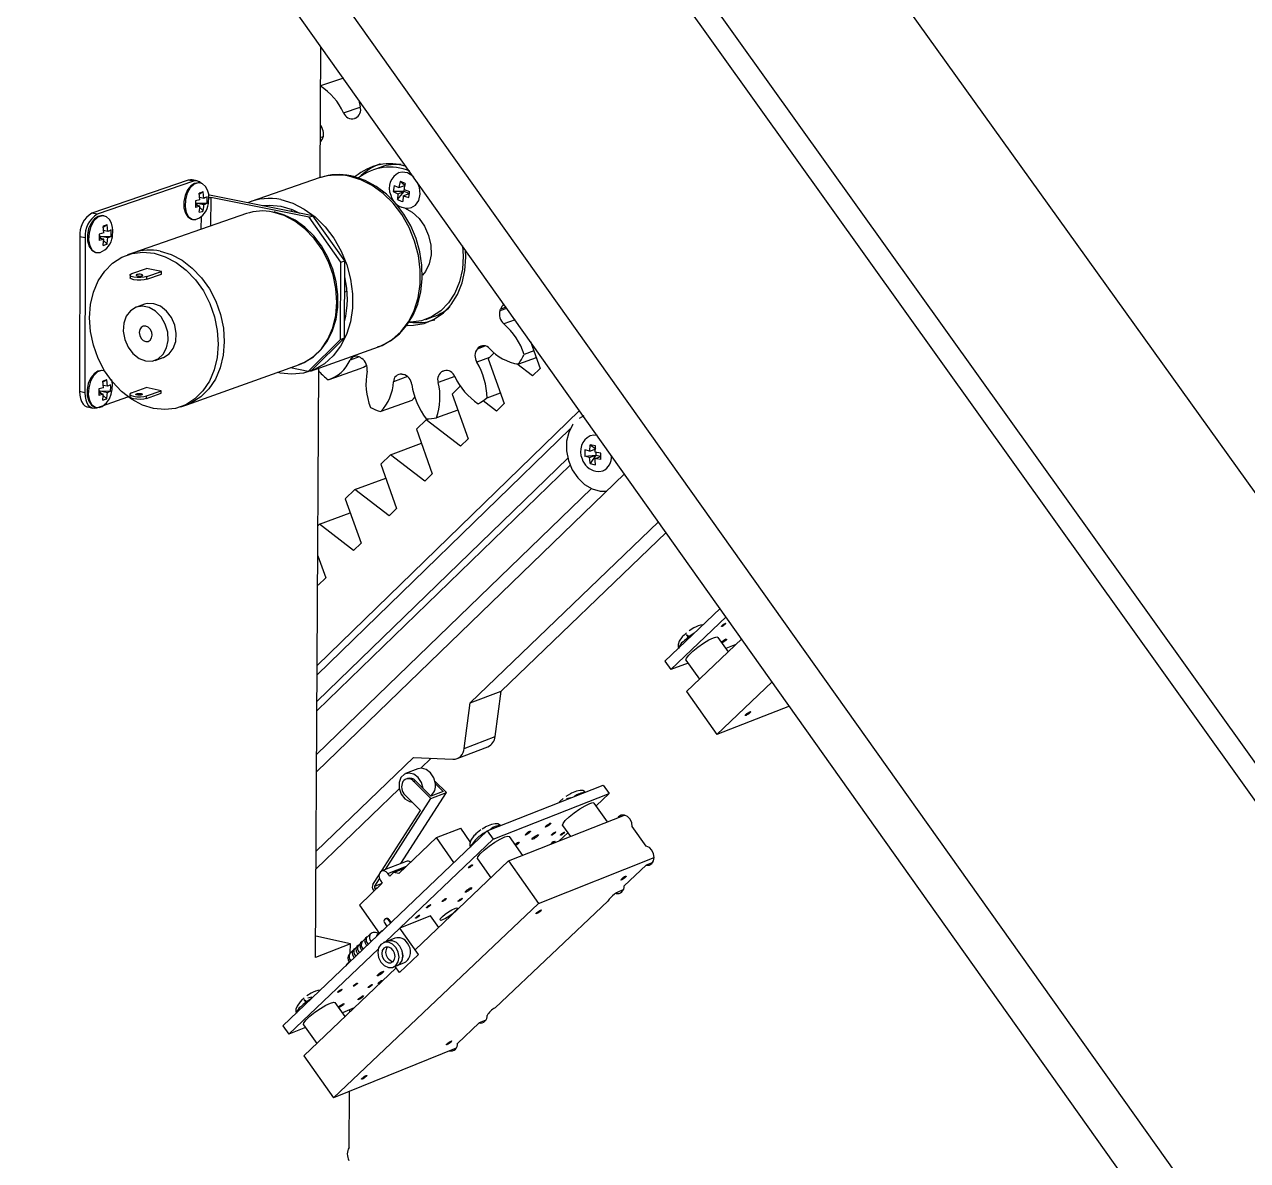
# Model space of a CAD drawing. Extents: x 0 to 254, y 0 to 197.
# Drawn here: x 190.53 to 223.72, y 137.73 to 168.56 of the extents above; entities that cross this region are included whole.
import ezdxf

# ---------------------------------------------------------------- set-up
doc = ezdxf.new("R2010")
doc.units = 0
doc.layers.get('0').update_dxf_attribs({"linetype": 'CONTINUOUS'})

msp = doc.modelspace()

# ---------------------------------------------------------------- linework, layer by layer
at = {"color": 7, "linetype": 'CONTINUOUS'}
for p, q in [((185.673, 188.161), (224.24, 133.923)), ((222.976, 133.617), (184.851, 187.279)), ((199.365, 182.857), (229.749, 140.376)), ((198.948, 182.426), (229.299, 139.973)), ((231.667, 145.07), (205.881, 181.013)), ((198.555, 164.399), (198.575, 167.963)), ((199.187, 167.102), (198.569, 166.893)), ((198.563, 165.821), (198.599, 165.757)), ((200.213, 164.687), (200, 164.614)), ((194.976, 164.33), (192.363, 163.436)), ((195.12, 164.302), (192.508, 163.407)), ((195.12, 164.302), (194.976, 164.33)), ((195.223, 164.31), (195.079, 164.338)), ((198.53, 164.391), (196.684, 163.754)), ((198.572, 164.405), (198.53, 164.391)), ((200.858, 164.19), (200.725, 164.299)), ((195.294, 163.801), (195.277, 163.975)), ((195.385, 164.012), (195.28, 163.948)), ((195.402, 163.838), (195.385, 164.012)), ((200.834, 164.023), (200.539, 164.023)), ((200.655, 163.806), (200.834, 164.023)), ((200.666, 163.965), (200.655, 163.806)), ((200.666, 163.965), (200.834, 164.023)), ((200.689, 164.132), (200.858, 164.19)), ((200.808, 163.909), (200.976, 163.968)), ((200.832, 164.076), (200.984, 164.027)), ((200.834, 164.023), (200.841, 164.073)), ((200.976, 163.968), (200.834, 164.023)), ((195.294, 163.801), (195.171, 163.768)), ((195.293, 163.627), (195.171, 163.651)), ((195.172, 163.769), (195.172, 163.709)), ((195.172, 163.709), (195.245, 163.636)), ((195.172, 163.709), (195.489, 163.704)), ((195.401, 163.664), (195.172, 163.709)), ((195.402, 163.838), (195.288, 163.861)), ((198.362, 163.368), (195.55, 163.927)), ((198.254, 163.331), (195.587, 163.861)), ((200.808, 163.909), (200.798, 163.751)), ((200.808, 163.909), (200.96, 163.86)), ((192.508, 163.407), (192.363, 163.436)), ((196.556, 163.423), (193.492, 162.363)), ((195.293, 163.627), (195.17, 163.594)), ((195.291, 163.59), (195.383, 163.497)), ((197.782, 163.522), (197.762, 163.487)), ((198.254, 163.331), (198.362, 163.368)), ((199.121, 162.107), (198.254, 163.331)), ((199.229, 162.145), (198.362, 163.368)), ((192.682, 162.903), (192.665, 163.078)), ((192.775, 163.116), (192.668, 163.051)), ((192.792, 162.941), (192.775, 163.116)), ((192.033, 162.797), (192.026, 158.595)), ((192.178, 162.768), (192.033, 162.797)), ((192.178, 162.768), (192.17, 158.565)), ((192.682, 162.728), (192.557, 162.694)), ((192.682, 162.903), (192.558, 162.87)), ((192.682, 162.728), (192.558, 162.753)), ((192.562, 162.871), (192.561, 162.812)), ((192.561, 162.812), (192.635, 162.737)), ((192.561, 162.812), (192.881, 162.806)), ((192.791, 162.765), (192.561, 162.812)), ((192.792, 162.941), (192.676, 162.964)), ((192.68, 162.692), (192.773, 162.598)), ((193.492, 162.363), (193.327, 162.307)), ((199.109, 160.012), (199.121, 162.107)), ((199.121, 162.107), (199.229, 162.145)), ((199.216, 160.05), (199.229, 162.145)), ((193.397, 161.756), (193.397, 161.686)), ((193.449, 161.796), (193.843, 161.933)), ((194.251, 161.851), (193.843, 161.933)), ((193.856, 161.714), (194.251, 161.851)), ((193.856, 161.644), (194.25, 161.781)), ((193.856, 161.644), (193.856, 161.714)), ((194.25, 161.781), (194.251, 161.851)), ((199.224, 161.298), (199.286, 161.32)), ((193.789, 160.963), (193.571, 160.886)), ((201.424, 160.554), (201.635, 160.629)), ((198.231, 159.144), (199.109, 160.012)), ((198.338, 159.182), (199.216, 160.05)), ((199.109, 160.012), (199.216, 160.05)), ((198.299, 159.152), (200.137, 159.809)), ((204.357, 159.697), (204.093, 159.602)), ((204.268, 159.95), (204.525, 159.224)), ((194.078, 159.442), (194.297, 159.519)), ((194.94, 158.24), (197.992, 159.33)), ((203.278, 159.643), (203.115, 159.483)), ((203.115, 159.483), (203.546, 158.268)), ((204.319, 159.023), (203.897, 159.344)), ((204.423, 159.513), (203.939, 159.338)), ((198.231, 159.144), (197.748, 159.242)), ((198.231, 159.144), (198.338, 159.182)), ((198.434, 143.237), (198.525, 159.232)), ((198.526, 159.139), (198.525, 159.181)), ((198.801, 158.92), (199.646, 159.223)), ((204.525, 159.224), (204.319, 159.023)), ((192.673, 158.701), (192.549, 158.667)), ((192.552, 158.668), (192.552, 158.613)), ((192.673, 158.701), (192.656, 158.876)), ((192.765, 158.914), (192.658, 158.85)), ((192.782, 158.74), (192.667, 158.764)), ((192.782, 158.74), (192.765, 158.914)), ((193.44, 158.564), (193.834, 158.704)), ((194.24, 158.62), (193.834, 158.704)), ((202.359, 158.743), (202.141, 158.528)), ((192.17, 158.565), (192.026, 158.595)), ((192.497, 158.157), (193.339, 158.456)), ((192.672, 158.527), (192.548, 158.493)), ((192.672, 158.527), (192.549, 158.552)), ((192.552, 158.613), (192.628, 158.536)), ((192.552, 158.613), (192.871, 158.607)), ((192.782, 158.565), (192.552, 158.613)), ((192.671, 158.493), (192.764, 158.399)), ((193.389, 158.523), (193.388, 158.453)), ((193.847, 158.48), (194.24, 158.62)), ((193.847, 158.41), (194.24, 158.55)), ((193.847, 158.41), (193.847, 158.48)), ((194.24, 158.55), (194.24, 158.62)), ((201.047, 158.357), (200.203, 158.051)), ((202.141, 158.528), (202.571, 157.316)), ((203.341, 158.068), (202.98, 158.342)), ((203.445, 158.553), (203.084, 158.421)), ((192.244, 158.178), (192.388, 158.148)), ((194.776, 158.182), (194.94, 158.24)), ((205.595, 158.082), (198.479, 151.164)), ((202.296, 158.089), (201.718, 157.879)), ((202.873, 158.275), (202.849, 158.267)), ((203.546, 158.268), (203.341, 158.068)), ((201.43, 157.832), (201.17, 157.577)), ((201.43, 157.832), (201.505, 157.859)), ((202.366, 157.116), (201.43, 157.832)), ((205.708, 157.938), (205.585, 157.869)), ((205.344, 157.584), (198.478, 150.912)), ((201.17, 157.577), (201.599, 156.367)), ((200.462, 156.883), (201.304, 157.191)), ((201.308, 157.188), (201.304, 157.191)), ((202.571, 157.316), (202.366, 157.116)), ((205.872, 156.978), (205.742, 157.012)), ((205.872, 156.978), (205.886, 157.152)), ((205.872, 156.978), (206.038, 157.04)), ((205.886, 157.152), (206.038, 157.04)), ((206.018, 156.948), (206.032, 157.122)), ((205.275, 156.792), (198.474, 150.192)), ((200.462, 156.883), (200.203, 156.629)), ((201.395, 156.168), (200.462, 156.883)), ((205.74, 156.839), (206.036, 156.867)), ((205.87, 156.805), (205.74, 156.839)), ((205.87, 156.805), (206.036, 156.867)), ((206.036, 156.867), (205.881, 156.641)), ((206.016, 156.775), (206.172, 156.833)), ((206.037, 156.945), (206.036, 156.867)), ((206.036, 156.867), (206.172, 156.839)), ((198.463, 148.282), (206.819, 156.359)), ((205.337, 156.601), (198.472, 149.942)), ((200.203, 156.629), (200.631, 155.422)), ((201.599, 156.367), (201.395, 156.168)), ((199.497, 155.938), (200.338, 156.246)), ((198.465, 148.754), (205.916, 155.962)), ((199.497, 155.938), (199.239, 155.685)), ((199.239, 155.685), (199.667, 154.48)), ((200.428, 155.223), (199.497, 155.938)), ((200.631, 155.422), (200.428, 155.223)), ((198.536, 154.997), (199.374, 155.305)), ((202.629, 150.148), (207.739, 155.065)), ((198.536, 154.997), (198.501, 154.962)), ((199.465, 154.282), (198.536, 154.997)), ((203.467, 150.469), (207.945, 154.774)), ((199.667, 154.48), (199.465, 154.282)), ((198.496, 154.134), (198.707, 153.542)), ((198.505, 153.345), (198.492, 153.355)), ((198.707, 153.542), (198.505, 153.345)), ((207.911, 151.282), (209.41, 152.713)), ((208.076, 151.05), (209.575, 152.48)), ((208.701, 152.184), (208.572, 152.106)), ((208.486, 152.007), (208.561, 151.903)), ((208.498, 150.454), (209.999, 151.883)), ((208.542, 151.984), (208.521, 151.958)), ((209.634, 151.535), (209.356, 151.926)), ((209.839, 151.731), (209.569, 151.626)), ((207.911, 151.282), (208.076, 151.05)), ((208.539, 151.228), (208.076, 151.05)), ((208.484, 151.306), (208.85, 150.789)), ((209.323, 149.291), (210.827, 150.717)), ((202.629, 150.148), (203.467, 150.469)), ((203.303, 149.236), (203.467, 150.469)), ((208.498, 150.454), (209.323, 149.291)), ((202.466, 148.913), (202.629, 150.148)), ((211.293, 150.063), (209.323, 149.291)), ((202.466, 148.913), (203.303, 149.236)), ((202.271, 148.635), (203.108, 148.959)), ((198.45, 146.127), (201.091, 148.668)), ((201.091, 148.668), (202.158, 148.617)), ((201.288, 148.375), (201.57, 148.645)), ((201.211, 148.358), (200.875, 148.229)), ((200.927, 148.096), (200.885, 148.08)), ((201.142, 148.035), (201.1, 148.019)), ((201.142, 148.035), (201.349, 147.826)), ((198.448, 145.644), (200.705, 147.813)), ((200.745, 145.789), (201.982, 147.714)), ((200.802, 148.011), (200.803, 148.011)), ((201.1, 148.019), (201.564, 147.552)), ((201.349, 147.826), (201.558, 147.616)), ((201.893, 147.746), (201.558, 147.616)), ((201.564, 147.552), (201.982, 147.714)), ((201.982, 147.714), (201.672, 148.027)), ((201.684, 147.956), (201.893, 147.746)), ((203.09, 146.68), (206.235, 147.914)), ((206.235, 147.914), (206.397, 147.685)), ((200.326, 145.625), (201.564, 147.552)), ((200.861, 147.645), (201.276, 147.226)), ((203.253, 146.45), (206.397, 147.685)), ((205.346, 147.682), (205.225, 147.609)), ((205.244, 147.554), (205.358, 147.577)), ((205.358, 147.577), (205.359, 147.57)), ((206.358, 146.919), (205.995, 147.431)), ((206.397, 147.685), (206.05, 147.355)), ((200.221, 145.584), (201.276, 147.226)), ((203.67, 145.859), (206.812, 147.099)), ((201.711, 146.492), (202.37, 146.75)), ((202.631, 146.379), (202.37, 146.75)), ((202.953, 146.729), (203.046, 146.785)), ((203.15, 146.704), (203.187, 146.725)), ((205.136, 146.823), (205.35, 146.522)), ((207.407, 146.258), (207.026, 146.795)), ((197.546, 141.388), (203.09, 146.68)), ((200.331, 143.663), (203.253, 146.45)), ((201.711, 146.492), (200.69, 145.515)), ((202.187, 145.818), (201.711, 146.492)), ((203.09, 146.68), (203.253, 146.45)), ((204.056, 146.011), (203.692, 146.525)), ((205.279, 146.622), (205.047, 146.402)), ((200.89, 145.846), (200.231, 145.588)), ((201.136, 143.447), (203.67, 145.859)), ((202.828, 145.915), (203.19, 145.402)), ((203.67, 145.859), (204.485, 144.705)), ((204.485, 144.705), (207.622, 145.954)), ((206.804, 145.181), (207.401, 145.746)), ((207.582, 145.818), (207.401, 145.746)), ((199.989, 145.221), (200.154, 145.479)), ((200.036, 145.173), (200.167, 145.377)), ((200.447, 145.449), (200.397, 145.52)), ((200.549, 145.547), (200.447, 145.449)), ((200.549, 145.547), (200.844, 145.663)), ((200.69, 145.515), (200.549, 145.547)), ((200.244, 145.255), (199.624, 144.662)), ((200, 145.07), (200.021, 145.041)), ((200.041, 145.108), (200.061, 145.08)), ((200.194, 145.326), (200.244, 145.255)), ((206.364, 144.766), (203.303, 141.874)), ((198.921, 139.43), (204.485, 144.705)), ((199.624, 144.662), (200.162, 143.898)), ((200.308, 144.172), (200.37, 144.084)), ((200.346, 144.299), (200.324, 144.291)), ((200.421, 144.269), (200.4, 144.26)), ((200.4, 144.26), (200.462, 144.172)), ((200.421, 144.269), (200.478, 144.187)), ((201.555, 144.366), (200.721, 144.035)), ((201.774, 144.054), (201.555, 144.366)), ((199.377, 143.61), (198.437, 143.82)), ((199.77, 143.734), (199.707, 143.674)), ((199.831, 143.804), (199.79, 143.765)), ((199.914, 143.871), (199.842, 143.803)), ((200.203, 143.937), (200.1, 143.84)), ((200.721, 144.035), (200.331, 143.663)), ((200.585, 143.764), (200.384, 143.684)), ((201.227, 143.317), (200.721, 144.035)), ((197.707, 141.16), (200.136, 143.477)), ((199.377, 143.61), (198.434, 143.237)), ((199.431, 143.41), (199.362, 143.345)), ((199.375, 143.357), (199.377, 143.61)), ((199.492, 143.48), (199.451, 143.441)), ((199.533, 143.507), (199.503, 143.479)), ((199.594, 143.578), (199.553, 143.539)), ((199.635, 143.605), (199.605, 143.576)), ((199.696, 143.675), (199.655, 143.636)), ((199.675, 143.44), (199.683, 143.429)), ((199.81, 143.569), (199.819, 143.558)), ((200.383, 143.684), (200.277, 143.642)), ((199.345, 143.119), (199.283, 143.06)), ((199.471, 143.245), (199.479, 143.234)), ((199.573, 143.343), (199.581, 143.331)), ((200.649, 143.019), (200.85, 143.099)), ((201.227, 143.317), (200.713, 142.828)), ((201.227, 143.317), (201.227, 143.317)), ((198.118, 140.574), (200.622, 142.957)), ((200.542, 142.977), (200.648, 143.019)), ((200.713, 142.828), (200.594, 142.997)), ((200.713, 142.828), (200.713, 142.828)), ((199.471, 142.485), (199.477, 142.476)), ((199.55, 142.528), (199.544, 142.536)), ((198.113, 142.102), (198.186, 141.999)), ((198.168, 142.08), (198.148, 142.053)), ((198.314, 142.267), (198.198, 142.198)), ((198.219, 142.144), (198.334, 142.168)), ((198.334, 142.168), (198.338, 142.144)), ((199.234, 141.636), (198.965, 142.018)), ((199.479, 141.869), (199.16, 141.742)), ((199.365, 141.761), (199.365, 141.824)), ((198.107, 141.415), (198.466, 140.905)), ((202.282, 140.91), (202.869, 141.464)), ((203.049, 141.537), (202.869, 141.464)), ((197.546, 141.388), (197.707, 141.16)), ((198.16, 141.341), (197.707, 141.16)), ((202.246, 140.779), (198.921, 139.43)), ((198.118, 140.574), (198.921, 139.43)), ((199.342, 138.084), (199.351, 139.605))]:
    msp.add_line(p, q, dxfattribs=at)
at = {"color": 8, "linetype": 'CONTINUOUS'}
for p, q in [((199.194, 166.159), (199.646, 166.313)), ((198.561, 165.49), (198.645, 165.519)), ((195.587, 163.861), (195.584, 163.087)), ((195.331, 162.999), (195.333, 163.346)), ((203.438, 160.797), (203.62, 160.862)), ((203.602, 160.888), (203.451, 160.833)), ((203.847, 160.543), (203.543, 160.434)), ((202.823, 159.757), (203.036, 159.834)), ((203.007, 159.84), (202.847, 159.783)), ((199.618, 159.535), (199.369, 159.446)), ((203.152, 159.519), (202.81, 159.396)), ((200.931, 159.001), (200.551, 158.864)), ((202.207, 159.007), (201.759, 158.845)), ((200.397, 145.52), (200.903, 145.719)), ((200.036, 145.173), (200.243, 145.255)), ((200.041, 145.108), (200.126, 145.142))]:
    msp.add_line(p, q, dxfattribs=at)
at = {"color": 7, "linetype": 'CONTINUOUS'}
for points in [[(199.61, 166.505), (199.619, 166.446), (199.644, 166.32)], [(195.079, 164.338), (195.039, 164.342), (194.976, 164.33)], [(200.11, 159.806), (200.203, 159.834), (200.468, 159.973), (200.706, 160.161), (200.911, 160.393), (201.079, 160.665), (201.207, 160.971), (201.291, 161.304), (201.328, 161.657), (201.319, 162.021), (201.262, 162.387), (201.16, 162.746), (201.015, 163.09), (200.829, 163.411), (200.607, 163.702), (200.354, 163.955), (200.075, 164.163), (199.777, 164.322), (199.468, 164.427), (199.386, 164.445)], [(200.931, 164.528), (200.782, 164.552), (200.684, 164.53)], [(200.725, 164.299), (200.698, 164.181), (200.689, 164.132)], [(200.868, 164.244), (200.764, 164.285), (200.725, 164.299)], [(201.095, 164.416), (201.071, 164.44), (200.931, 164.528)], [(195.296, 164.252), (195.257, 164.264), (195.145, 164.244), (195.045, 164.177), (194.956, 164.066), (194.889, 163.916), (194.855, 163.75), (194.857, 163.585), (194.899, 163.436), (194.97, 163.333), (195.064, 163.275), (195.092, 163.273)], [(195.296, 164.258), (195.248, 164.263), (195.137, 164.225), (195.033, 164.124), (194.95, 163.975), (194.9, 163.797), (194.889, 163.615), (194.919, 163.453), (194.985, 163.333), (195.08, 163.271), (195.096, 163.267)], [(195.385, 164.012), (195.309, 163.987), (195.277, 163.975)], [(195.526, 163.697), (195.54, 163.876), (195.532, 163.949), (195.502, 164.061), (195.446, 164.159), (195.364, 164.231), (195.287, 164.26)], [(200.563, 164.19), (200.543, 164.07), (200.539, 164.023)], [(200.539, 164.023), (200.626, 163.982), (200.666, 163.965)], [(200.563, 164.19), (200.65, 164.148), (200.689, 164.132)], [(200.868, 164.244), (200.841, 164.125), (200.832, 164.076)], [(200.96, 163.86), (200.977, 163.979), (200.984, 164.027)], [(201.014, 163.581), (201.017, 163.582), (201.142, 163.655), (201.23, 163.784), (201.268, 163.949), (201.251, 164.13), (201.202, 164.265)], [(195.171, 163.768), (195.171, 163.642), (195.17, 163.594)], [(195.383, 163.497), (195.399, 163.614), (195.401, 163.664)], [(195.489, 163.704), (195.43, 163.675), (195.401, 163.664)], [(195.49, 163.878), (195.431, 163.85), (195.402, 163.838)], [(195.489, 163.704), (195.493, 163.829), (195.49, 163.878)], [(195.54, 163.868), (195.557, 163.866), (195.587, 163.861)], [(196.982, 163.642), (197.184, 163.658), (197.49, 163.629)], [(197.491, 163.803), (197.814, 163.707), (198.127, 163.549), (198.423, 163.334), (198.694, 163.066), (198.931, 162.755), (199.129, 162.407), (199.281, 162.034), (199.384, 161.644), (199.435, 161.249), (199.433, 160.86), (199.377, 160.486), (199.269, 160.14), (199.113, 159.829), (198.912, 159.563), (198.672, 159.349), (198.4, 159.192), (198.103, 159.096), (197.789, 159.065), (197.467, 159.099), (197.393, 159.116)], [(200.655, 163.806), (200.756, 163.764), (200.798, 163.751)], [(192.686, 163.357), (192.645, 163.369), (192.532, 163.348), (192.431, 163.281), (192.341, 163.169), (192.274, 163.018), (192.24, 162.851), (192.243, 162.685), (192.285, 162.536), (192.357, 162.432), (192.453, 162.374), (192.48, 162.372)], [(192.686, 163.363), (192.637, 163.368), (192.524, 163.33), (192.419, 163.228), (192.335, 163.078), (192.285, 162.899), (192.274, 162.716), (192.304, 162.552), (192.372, 162.432), (192.468, 162.37), (192.483, 162.366)], [(192.918, 162.798), (192.932, 162.978), (192.924, 163.052), (192.894, 163.164), (192.838, 163.263), (192.756, 163.336), (192.678, 163.365)], [(195.275, 163.46), (195.29, 163.576), (195.293, 163.627)], [(195.275, 163.46), (195.355, 163.485), (195.383, 163.497)], [(197.982, 159.333), (198.136, 159.39), (198.375, 159.539), (198.584, 159.735), (198.759, 159.975), (198.895, 160.251), (198.988, 160.557), (199.036, 160.886), (199.038, 161.228), (198.992, 161.574), (198.9, 161.915), (198.766, 162.242), (198.591, 162.547), (198.381, 162.82), (198.14, 163.055), (197.875, 163.246), (197.593, 163.386), (197.309, 163.469)], [(197.49, 163.629), (197.797, 163.536), (197.998, 163.44)], [(200.671, 163.625), (200.845, 163.579), (201.054, 163.465), (201.24, 163.295), (201.392, 163.08), (201.501, 162.834), (201.56, 162.572), (201.565, 162.31), (201.515, 162.065), (201.415, 161.853), (201.337, 161.752)], [(192.775, 163.116), (192.698, 163.09), (192.665, 163.078)], [(192.881, 162.981), (192.821, 162.952), (192.792, 162.941)], [(192.881, 162.806), (192.884, 162.932), (192.881, 162.981)], [(195.091, 163.268), (195.182, 163.266), (195.196, 163.272)], [(192.558, 162.87), (192.558, 162.743), (192.557, 162.694)], [(192.664, 162.56), (192.679, 162.677), (192.682, 162.728)], [(192.773, 162.598), (192.789, 162.715), (192.791, 162.765)], [(192.881, 162.806), (192.821, 162.777), (192.791, 162.765)], [(194.048, 162.35), (194.352, 162.256), (194.646, 162.102), (194.922, 161.89), (195.171, 161.629), (195.387, 161.325), (195.561, 160.987), (195.689, 160.627), (195.766, 160.256), (195.791, 159.884), (195.763, 159.523), (195.683, 159.184), (195.552, 158.877), (195.376, 158.612), (195.16, 158.397), (194.909, 158.238), (194.633, 158.14), (194.338, 158.106), (194.035, 158.136), (193.733, 158.231), (193.44, 158.386), (193.165, 158.598), (192.917, 158.859), (192.704, 159.162), (192.531, 159.497), (192.403, 159.855), (192.326, 160.225), (192.3, 160.595), (192.327, 160.955), (192.406, 161.293), (192.535, 161.6), (192.71, 161.866), (192.925, 162.082), (193.175, 162.243), (193.451, 162.342), (193.745, 162.379), (194.048, 162.35)], [(192.478, 162.367), (192.57, 162.365), (192.585, 162.371)], [(192.664, 162.56), (192.745, 162.585), (192.773, 162.598)], [(194.212, 162.406), (194.516, 162.313), (194.81, 162.159), (195.086, 161.948), (195.335, 161.686), (195.55, 161.382), (195.724, 161.045), (195.852, 160.685), (195.93, 160.313), (195.955, 159.942), (195.927, 159.581), (195.846, 159.242), (195.716, 158.935), (195.54, 158.67), (195.323, 158.455), (195.073, 158.296), (194.94, 158.24)], [(194.212, 162.406), (194.516, 162.313), (194.81, 162.159), (195.086, 161.948), (195.335, 161.686), (195.55, 161.382), (195.724, 161.045), (195.852, 160.685), (195.93, 160.313), (195.955, 159.942), (195.927, 159.581), (195.846, 159.242), (195.716, 158.935), (195.54, 158.67), (195.323, 158.455), (195.073, 158.296), (194.94, 158.24)], [(202.422, 162.548), (202.439, 162.27), (202.415, 161.913), (202.338, 161.576), (202.212, 161.269), (202.041, 161.003), (201.828, 160.786), (201.582, 160.622), (201.309, 160.519), (201.018, 160.478), (200.978, 160.477)], [(202.486, 161.885), (202.511, 162.247), (202.505, 162.432)], [(193.856, 161.644), (193.782, 161.626), (193.688, 161.618), (193.588, 161.62), (193.499, 161.631), (193.432, 161.651), (193.399, 161.676), (193.397, 161.686)], [(193.856, 161.714), (193.782, 161.697), (193.688, 161.688), (193.589, 161.69), (193.499, 161.702), (193.432, 161.722), (193.4, 161.747), (193.405, 161.773), (193.449, 161.796)], [(193.598, 161.736), (193.63, 161.732), (193.665, 161.731), (193.699, 161.734), (193.725, 161.74), (193.741, 161.749), (193.743, 161.758), (193.731, 161.767), (193.707, 161.774), (193.675, 161.778), (193.64, 161.779), (193.606, 161.776), (193.58, 161.77), (193.564, 161.761), (193.562, 161.752), (193.574, 161.743), (193.598, 161.736)], [(200.916, 160.392), (201.089, 160.393), (201.382, 160.446), (201.655, 160.56), (201.901, 160.733), (202.113, 160.958), (202.284, 161.231), (202.41, 161.543), (202.486, 161.885)], [(194.044, 160.978), (193.864, 160.982), (193.789, 160.963)], [(194.297, 159.519), (194.305, 159.522), (194.456, 159.615), (194.57, 159.764), (194.637, 159.955), (194.652, 160.171), (194.612, 160.394), (194.521, 160.603), (194.388, 160.78), (194.224, 160.909), (194.044, 160.978)], [(193.821, 159.426), (194.001, 159.422), (194.165, 159.484), (194.3, 159.606), (194.391, 159.778), (194.433, 159.984), (194.42, 160.206), (194.354, 160.425), (194.241, 160.62), (194.09, 160.774), (193.916, 160.875), (193.734, 160.912), (193.56, 160.882), (193.409, 160.789), (193.295, 160.64), (193.228, 160.449), (193.214, 160.233), (193.254, 160.01), (193.344, 159.801), (193.477, 159.625), (193.641, 159.496), (193.821, 159.426)], [(193.822, 159.953), (193.889, 159.955), (193.946, 159.989), (193.984, 160.05), (193.998, 160.128), (193.985, 160.211), (193.947, 160.287), (193.89, 160.345), (193.824, 160.374), (193.757, 160.372), (193.7, 160.338), (193.662, 160.277), (193.648, 160.199), (193.661, 160.116), (193.699, 160.04), (193.756, 159.982), (193.822, 159.953)], [(192.679, 159.155), (192.635, 159.168), (192.522, 159.146), (192.422, 159.078), (192.332, 158.964), (192.265, 158.814), (192.232, 158.647), (192.235, 158.481), (192.277, 158.333), (192.35, 158.231), (192.445, 158.175), (192.47, 158.173)], [(192.679, 159.161), (192.627, 159.166), (192.515, 159.127), (192.41, 159.025), (192.327, 158.874), (192.276, 158.696), (192.265, 158.513), (192.296, 158.351), (192.363, 158.232), (192.459, 158.171), (192.472, 158.168)], [(192.467, 158.169), (192.559, 158.167), (192.639, 158.193), (192.759, 158.287), (192.836, 158.398), (192.888, 158.521), (192.916, 158.648), (192.92, 158.808), (192.902, 158.909), (192.898, 158.917)], [(192.549, 158.667), (192.549, 158.541), (192.548, 158.493)], [(192.765, 158.914), (192.688, 158.888), (192.656, 158.876)], [(192.871, 158.781), (192.811, 158.752), (192.782, 158.74)], [(192.871, 158.607), (192.874, 158.733), (192.871, 158.781)], [(192.026, 158.595), (192.032, 158.495), (192.05, 158.403), (192.08, 158.323), (192.121, 158.258), (192.17, 158.211), (192.227, 158.182), (192.244, 158.178)], [(192.17, 158.565), (192.176, 158.465), (192.195, 158.373), (192.225, 158.293), (192.265, 158.228), (192.315, 158.181), (192.372, 158.153), (192.433, 158.145), (192.497, 158.157)], [(192.655, 158.36), (192.67, 158.476), (192.672, 158.527)], [(192.655, 158.36), (192.735, 158.386), (192.764, 158.399)], [(192.764, 158.399), (192.779, 158.515), (192.782, 158.565)], [(192.871, 158.607), (192.811, 158.577), (192.782, 158.565)], [(193.847, 158.41), (193.773, 158.392), (193.679, 158.384), (193.579, 158.386), (193.49, 158.398), (193.424, 158.418), (193.391, 158.443), (193.388, 158.453)], [(193.44, 158.564), (193.397, 158.54), (193.391, 158.513), (193.424, 158.488), (193.49, 158.468), (193.58, 158.456), (193.679, 158.454), (193.773, 158.463), (193.847, 158.48)], [(193.698, 158.542), (193.722, 158.534), (193.733, 158.525), (193.731, 158.516), (193.716, 158.507), (193.69, 158.501), (193.656, 158.498), (193.621, 158.498), (193.589, 158.503), (193.565, 158.51), (193.553, 158.519), (193.555, 158.529), (193.571, 158.537), (193.597, 158.543), (193.631, 158.547), (193.666, 158.546), (193.698, 158.542)], [(201.047, 158.357), (201.116, 158.435), (201.137, 158.462)], [(205.424, 157.713), (205.409, 157.693), (205.301, 157.486), (205.244, 157.246), (205.242, 156.986), (205.294, 156.723), (205.397, 156.474), (205.545, 156.254), (205.728, 156.077), (205.936, 155.953), (206.155, 155.892), (206.335, 155.891)], [(206.08, 157.399), (205.988, 157.41), (205.883, 157.391)], [(205.742, 157.012), (205.738, 156.887), (205.74, 156.839)], [(206.032, 157.122), (205.926, 157.144), (205.886, 157.152)], [(205.881, 156.641), (205.871, 156.755), (205.87, 156.805)], [(206.171, 156.751), (206.06, 156.767), (206.016, 156.775)], [(206.027, 156.611), (206.017, 156.725), (206.016, 156.775)], [(206.173, 156.924), (206.062, 156.94), (206.018, 156.948)], [(206.171, 156.751), (206.172, 156.874), (206.173, 156.924)], [(205.881, 156.641), (205.985, 156.617), (206.027, 156.611)], [(206.035, 156.436), (206.116, 156.425), (206.235, 156.448)], [(208.458, 152.013), (208.47, 152.025), (208.502, 152.052)], [(209.548, 152.304), (209.561, 152.307), (209.565, 152.304), (209.56, 152.294), (209.547, 152.28), (209.528, 152.263), (209.505, 152.246), (209.482, 152.232), (209.463, 152.223), (209.45, 152.22), (209.446, 152.224), (209.45, 152.233), (209.463, 152.248), (209.483, 152.264), (209.506, 152.281), (209.529, 152.295), (209.548, 152.304)], [(208.391, 151.947), (208.382, 151.937), (208.301, 151.822), (208.268, 151.732), (208.27, 151.67), (208.29, 151.627)], [(208.459, 152.012), (208.432, 151.99), (208.391, 151.947)], [(208.484, 151.306), (208.481, 151.311), (208.495, 151.363), (208.56, 151.446), (208.669, 151.55), (208.808, 151.661), (208.96, 151.768), (209.108, 151.855), (209.233, 151.914)], [(209.233, 151.914), (209.32, 151.937), (209.356, 151.926)], [(209.566, 151.874), (209.582, 151.878), (209.587, 151.873), (209.581, 151.861), (209.565, 151.844), (209.541, 151.823), (209.512, 151.802), (209.484, 151.784), (209.464, 151.775)], [(210.221, 149.909), (210.237, 149.913), (210.243, 149.908), (210.237, 149.897), (210.22, 149.879), (210.196, 149.858), (210.167, 149.837), (210.139, 149.82), (210.115, 149.808), (210.099, 149.804), (210.093, 149.808), (210.099, 149.82), (210.115, 149.838), (210.14, 149.859), (210.168, 149.879), (210.197, 149.897), (210.221, 149.909)], [(201.684, 147.956), (201.643, 148.114), (201.555, 148.25), (201.435, 148.342), (201.303, 148.375), (201.211, 148.358)], [(201.349, 147.826), (201.308, 147.985), (201.22, 148.121), (201.1, 148.213), (200.967, 148.245), (200.844, 148.214), (200.749, 148.123), (200.699, 147.988), (200.701, 147.83), (200.755, 147.675), (200.853, 147.548), (200.977, 147.47), (201.052, 147.452)], [(205.761, 147.716), (205.731, 147.747), (205.683, 147.767), (205.613, 147.773), (205.513, 147.754), (205.379, 147.702), (205.346, 147.682)], [(205.11, 147.515), (205.087, 147.496), (205.046, 147.453)], [(205.109, 147.515), (205.122, 147.528), (205.154, 147.554)], [(205.136, 146.823), (205.134, 146.827), (205.147, 146.877), (205.21, 146.958), (205.316, 147.058), (205.452, 147.168), (205.602, 147.272), (205.748, 147.359), (205.872, 147.418)], [(205.872, 147.418), (205.958, 147.442), (205.995, 147.431)], [(207.026, 146.795), (207.011, 146.897), (206.965, 146.99), (206.895, 147.061), (206.812, 147.099), (206.728, 147.097), (206.657, 147.057), (206.632, 147.028)], [(202.917, 146.705), (202.779, 146.591), (202.76, 146.571)], [(203.457, 146.812), (203.426, 146.843), (203.378, 146.864), (203.307, 146.869), (203.206, 146.85), (203.071, 146.798), (203.047, 146.783)], [(204.792, 146.881), (204.808, 146.885), (204.814, 146.881), (204.809, 146.869), (204.793, 146.852), (204.769, 146.831), (204.741, 146.811), (204.712, 146.794), (204.688, 146.782), (204.672, 146.778), (204.667, 146.782), (204.672, 146.793), (204.688, 146.811), (204.712, 146.831), (204.74, 146.852), (204.768, 146.869), (204.792, 146.881)], [(202.76, 146.571), (202.73, 146.539), (202.649, 146.425), (202.616, 146.337), (202.617, 146.276), (202.637, 146.232)], [(202.828, 145.915), (202.826, 145.918), (202.838, 145.968), (202.9, 146.049), (203.007, 146.15), (203.144, 146.26), (203.294, 146.365), (203.441, 146.452), (203.566, 146.512)], [(203.566, 146.512), (203.654, 146.536), (203.692, 146.525)], [(204.247, 146.666), (204.263, 146.671), (204.269, 146.667), (204.264, 146.655), (204.248, 146.638), (204.224, 146.617), (204.196, 146.597), (204.168, 146.579), (204.144, 146.568), (204.127, 146.563), (204.122, 146.567), (204.127, 146.579), (204.143, 146.596), (204.167, 146.617), (204.195, 146.637), (204.223, 146.655), (204.247, 146.666)], [(204.456, 146.566), (204.475, 146.571), (204.482, 146.566), (204.475, 146.553), (204.456, 146.532), (204.428, 146.507), (204.394, 146.483), (204.36, 146.462), (204.332, 146.448), (204.312, 146.443), (204.305, 146.448), (204.312, 146.462), (204.331, 146.482), (204.359, 146.507), (204.393, 146.531), (204.427, 146.552), (204.456, 146.566)], [(204.933, 146.642), (204.946, 146.645), (204.951, 146.642), (204.946, 146.633), (204.934, 146.619), (204.915, 146.603), (204.892, 146.586), (204.87, 146.573), (204.851, 146.563), (204.838, 146.56), (204.833, 146.563), (204.838, 146.572), (204.85, 146.586), (204.869, 146.602), (204.892, 146.619), (204.914, 146.632), (204.933, 146.642)], [(204.913, 146.391), (204.926, 146.394), (204.931, 146.391), (204.926, 146.382), (204.914, 146.368), (204.895, 146.352), (204.872, 146.335), (204.864, 146.33)], [(205.175, 146.64), (205.188, 146.643), (205.193, 146.64), (205.188, 146.631), (205.176, 146.617), (205.157, 146.601), (205.135, 146.585), (205.112, 146.571), (205.093, 146.562), (205.08, 146.558), (205.076, 146.561), (205.08, 146.571), (205.093, 146.584), (205.112, 146.601), (205.134, 146.617), (205.156, 146.631), (205.175, 146.64)], [(203.931, 146.36), (203.951, 146.365), (203.958, 146.36), (203.951, 146.346), (203.932, 146.325), (203.904, 146.301), (203.87, 146.276), (203.869, 146.276)], [(207.401, 145.746), (207.485, 145.747), (207.556, 145.787), (207.604, 145.86), (207.622, 145.954), (207.606, 146.056), (207.56, 146.149), (207.49, 146.22), (207.407, 146.258)], [(202.677, 145.753), (202.69, 145.756), (202.695, 145.753), (202.691, 145.744), (202.678, 145.73), (202.659, 145.714), (202.636, 145.697), (202.614, 145.684), (202.595, 145.674), (202.582, 145.671), (202.577, 145.674), (202.581, 145.683), (202.594, 145.697), (202.613, 145.713), (202.635, 145.73), (202.658, 145.744), (202.677, 145.753)], [(200.397, 145.52), (200.351, 145.567), (200.297, 145.592), (200.242, 145.591), (200.195, 145.565), (200.164, 145.517), (200.153, 145.454), (200.163, 145.387), (200.194, 145.326)], [(206.843, 145.445), (206.858, 145.449), (206.864, 145.445), (206.858, 145.434), (206.843, 145.416), (206.819, 145.396), (206.791, 145.376), (206.763, 145.358), (206.739, 145.347), (206.723, 145.342), (206.717, 145.346), (206.723, 145.358), (206.739, 145.375), (206.762, 145.395), (206.791, 145.416), (206.819, 145.433), (206.843, 145.445)], [(202.64, 145.13), (202.66, 145.135), (202.667, 145.131), (202.66, 145.117), (202.642, 145.096), (202.613, 145.072), (202.58, 145.048), (202.546, 145.027), (202.517, 145.013), (202.498, 145.008), (202.491, 145.012), (202.497, 145.026), (202.516, 145.047), (202.544, 145.071), (202.578, 145.096), (202.612, 145.116), (202.64, 145.13)], [(201.963, 144.837), (201.976, 144.84), (201.981, 144.837), (201.977, 144.828), (201.964, 144.814), (201.945, 144.798), (201.923, 144.782), (201.9, 144.768), (201.881, 144.758), (201.868, 144.755), (201.863, 144.758), (201.867, 144.767), (201.88, 144.781), (201.899, 144.797), (201.921, 144.813), (201.944, 144.827), (201.963, 144.837)], [(202.401, 144.844), (202.414, 144.847), (202.418, 144.844), (202.414, 144.835), (202.402, 144.821), (202.383, 144.805), (202.36, 144.789), (202.338, 144.775), (202.319, 144.765), (202.306, 144.762), (202.301, 144.765), (202.305, 144.774), (202.318, 144.788), (202.337, 144.804), (202.359, 144.82), (202.382, 144.834), (202.401, 144.844)], [(201.243, 144.385), (201.256, 144.388), (201.26, 144.385), (201.256, 144.376), (201.244, 144.363), (201.225, 144.346), (201.202, 144.33), (201.18, 144.316), (201.16, 144.307), (201.147, 144.303), (201.143, 144.306), (201.147, 144.316), (201.159, 144.329), (201.178, 144.345), (201.201, 144.362), (201.223, 144.376), (201.243, 144.385)], [(201.541, 144.67), (201.554, 144.673), (201.559, 144.67), (201.555, 144.661), (201.542, 144.647), (201.523, 144.631), (201.501, 144.615), (201.478, 144.601), (201.459, 144.591), (201.446, 144.588), (201.441, 144.591), (201.446, 144.6), (201.458, 144.614), (201.477, 144.63), (201.499, 144.647), (201.522, 144.66), (201.541, 144.67)], [(202.209, 144.573), (202.261, 144.587), (202.28, 144.575), (202.263, 144.538), (202.213, 144.484), (202.137, 144.419), (202.047, 144.354), (201.957, 144.298), (201.88, 144.261), (201.829, 144.247), (201.81, 144.259), (201.827, 144.296), (201.877, 144.35), (201.952, 144.415), (202.042, 144.481), (202.132, 144.536), (202.209, 144.573)], [(204.542, 144.527), (204.558, 144.532), (204.564, 144.528), (204.558, 144.516), (204.543, 144.499), (204.519, 144.479), (204.49, 144.458), (204.462, 144.441), (204.438, 144.429), (204.422, 144.424), (204.416, 144.428), (204.421, 144.44), (204.437, 144.457), (204.461, 144.478), (204.49, 144.498), (204.518, 144.516), (204.542, 144.527)], [(199.79, 143.765), (199.778, 143.751), (199.764, 143.7), (199.775, 143.636), (199.81, 143.569)], [(200.246, 143.965), (200.239, 143.963), (200.203, 143.937)], [(199.451, 143.441), (199.439, 143.427), (199.424, 143.375), (199.436, 143.312), (199.471, 143.245)], [(199.553, 143.539), (199.541, 143.524), (199.527, 143.473), (199.538, 143.409), (199.573, 143.343)], [(199.655, 143.636), (199.643, 143.622), (199.629, 143.57), (199.64, 143.507), (199.675, 143.44)], [(200.204, 143.113), (200.297, 143.018), (200.407, 142.968), (200.518, 142.969), (200.612, 143.022), (200.675, 143.119), (200.698, 143.245), (200.677, 143.38), (200.615, 143.505), (200.522, 143.6), (200.412, 143.651), (200.301, 143.65), (200.207, 143.596), (200.144, 143.5), (200.121, 143.374), (200.142, 143.238), (200.204, 143.113)], [(200.281, 143.187), (200.339, 143.127), (200.408, 143.096), (200.477, 143.096), (200.536, 143.13), (200.575, 143.19), (200.59, 143.269), (200.577, 143.354), (200.538, 143.432), (200.48, 143.491), (200.411, 143.523), (200.342, 143.522), (200.283, 143.489), (200.243, 143.428), (200.229, 143.35), (200.242, 143.265), (200.281, 143.187)], [(200.648, 143.019), (200.717, 143.064), (200.781, 143.161), (200.804, 143.287), (200.783, 143.422), (200.721, 143.547), (200.628, 143.642), (200.518, 143.693), (200.407, 143.692), (200.383, 143.684)], [(200.649, 143.019), (200.719, 143.064), (200.782, 143.161), (200.805, 143.287), (200.784, 143.423), (200.722, 143.548), (200.629, 143.643), (200.519, 143.693), (200.408, 143.692), (200.384, 143.684)], [(199.283, 143.06), (199.25, 143.016), (199.25, 143.014)], [(200.254, 142.863), (200.274, 142.868), (200.281, 142.863), (200.275, 142.85), (200.256, 142.829), (200.228, 142.805), (200.195, 142.781), (200.161, 142.76), (200.132, 142.746), (200.113, 142.741), (200.105, 142.745), (200.112, 142.759), (200.13, 142.779), (200.158, 142.803), (200.192, 142.828), (200.226, 142.849), (200.254, 142.863)], [(199.554, 142.541), (199.567, 142.544), (199.572, 142.541), (199.568, 142.532), (199.555, 142.519), (199.537, 142.503), (199.514, 142.486), (199.492, 142.473), (199.473, 142.463), (199.46, 142.46), (199.455, 142.463), (199.459, 142.472), (199.471, 142.485), (199.49, 142.501), (199.512, 142.517), (199.535, 142.531), (199.554, 142.541)], [(199.54, 142.512), (199.528, 142.502), (199.514, 142.492), (199.5, 142.483), (199.488, 142.478), (199.48, 142.475), (199.477, 142.477), (199.479, 142.483), (199.487, 142.491), (199.499, 142.502), (199.513, 142.512), (199.527, 142.52), (199.539, 142.526), (199.547, 142.528), (199.55, 142.527), (199.547, 142.521), (199.54, 142.512)], [(199.958, 142.505), (199.971, 142.508), (199.976, 142.505), (199.972, 142.496), (199.96, 142.483), (199.941, 142.467), (199.919, 142.45), (199.896, 142.437), (199.877, 142.427), (199.864, 142.424), (199.859, 142.427), (199.864, 142.436), (199.876, 142.449), (199.895, 142.465), (199.917, 142.481), (199.939, 142.495), (199.958, 142.505)], [(200.225, 142.611), (200.238, 142.615), (200.243, 142.612), (200.239, 142.603), (200.226, 142.589), (200.208, 142.573), (200.185, 142.557), (200.163, 142.543), (200.144, 142.534), (200.131, 142.53), (200.126, 142.533), (200.13, 142.542), (200.143, 142.556), (200.161, 142.572), (200.184, 142.588), (200.206, 142.602), (200.225, 142.611)], [(198.082, 142.103), (198.061, 142.086), (198.019, 142.042)], [(198.081, 142.104), (198.093, 142.115), (198.123, 142.141)], [(199.132, 142.372), (199.145, 142.376), (199.15, 142.373), (199.145, 142.364), (199.133, 142.35), (199.114, 142.334), (199.092, 142.318), (199.069, 142.304), (199.05, 142.295), (199.037, 142.291), (199.032, 142.294), (199.036, 142.303), (199.049, 142.317), (199.068, 142.333), (199.09, 142.349), (199.112, 142.363), (199.132, 142.372)], [(199.71, 142.195), (199.727, 142.199), (199.733, 142.195), (199.727, 142.184), (199.712, 142.167), (199.689, 142.147), (199.661, 142.127), (199.633, 142.109), (199.609, 142.098), (199.592, 142.093), (199.586, 142.097), (199.591, 142.108), (199.607, 142.125), (199.63, 142.145), (199.658, 142.166), (199.686, 142.183), (199.71, 142.195)], [(198.019, 142.042), (198.012, 142.034), (197.931, 141.922), (197.898, 141.834), (197.899, 141.774), (197.919, 141.731)], [(198.107, 141.415), (198.106, 141.418), (198.116, 141.466), (198.177, 141.544), (198.281, 141.644), (198.416, 141.752), (198.566, 141.856), (198.712, 141.943), (198.837, 142.003)], [(198.837, 142.003), (198.925, 142.028), (198.965, 142.018)], [(199.184, 141.984), (199.201, 141.989), (199.207, 141.985), (199.202, 141.974), (199.186, 141.957), (199.163, 141.937), (199.135, 141.916), (199.107, 141.899), (199.083, 141.887), (199.066, 141.883), (199.06, 141.887), (199.065, 141.898), (199.081, 141.915), (199.104, 141.935), (199.132, 141.955), (199.16, 141.973), (199.184, 141.984)], [(202.108, 140.97), (202.124, 140.975), (202.13, 140.971), (202.125, 140.96), (202.109, 140.943), (202.086, 140.923), (202.058, 140.903), (202.03, 140.886), (202.006, 140.874), (201.99, 140.869), (201.984, 140.873), (201.989, 140.884), (202.005, 140.901), (202.028, 140.921), (202.056, 140.941), (202.084, 140.958), (202.108, 140.97)], [(199.802, 140.036), (199.819, 140.041), (199.825, 140.037), (199.82, 140.026), (199.804, 140.009), (199.781, 139.989), (199.753, 139.969), (199.724, 139.951), (199.7, 139.94), (199.684, 139.935), (199.678, 139.939), (199.683, 139.95), (199.699, 139.967), (199.722, 139.987), (199.75, 140.007), (199.778, 140.024), (199.802, 140.036)]]:
    msp.add_lwpolyline(points, dxfattribs=at)
at = {"color": 8, "linetype": 'CONTINUOUS'}
for points in [[(200.137, 159.809), (200.238, 159.849), (200.509, 160.005), (200.749, 160.219), (200.95, 160.484), (201.106, 160.794), (201.214, 161.139), (201.27, 161.511), (201.273, 161.898), (201.223, 162.292), (201.12, 162.68), (200.968, 163.052), (200.771, 163.398), (200.535, 163.708), (200.265, 163.974), (199.97, 164.188), (199.657, 164.345), (199.335, 164.441)], [(197.992, 159.33), (198.125, 159.385), (198.375, 159.544), (198.591, 159.758), (198.767, 160.021), (198.898, 160.326), (198.979, 160.662), (199.008, 161.021), (198.983, 161.39), (198.906, 161.759), (198.78, 162.116), (198.607, 162.451), (198.393, 162.753), (198.145, 163.012), (197.87, 163.222), (197.577, 163.375), (197.274, 163.467)], [(200.113, 143.852), (200.101, 143.851), (200.091, 143.842), (200.087, 143.829), (200.089, 143.816)]]:
    msp.add_lwpolyline(points, dxfattribs=at)
at = {"color": 7, "linetype": 'CONTINUOUS'}
for centre, radius, start, end in [((197.627, 165.436), 1.726, 24.7711, 57.3522), ((199.405, 166.239), 0.252, 296.0949, 18.823), ((199.428, 166.243), 0.248, 199.6824, 283.3217), ((200.257, 163.891), 2.247, 109.2531, 110.0998), ((198.338, 165.585), 0.313, 322.6713, 33.4089), ((200.415, 163.704), 2.49, 137.2413, 138.0404), ((200.44, 163.349), 1.425, 71.4592, 130.704), ((200.454, 163.306), 1.381, 67.2415, 128.2254), ((200.647, 163.443), 1.408, 109.2367, 137.3864), ((200.648, 163.417), 1.343, 85.3412, 108.9278), ((195.186, 164.119), 0.194, 43.8547, 109.7088), ((199.054, 163.002), 1.481, 77.0547, 108.8671), ((200.895, 164.114), 0.465, 114.5674, 204.082), ((195.014, 163.754), 0.515, 290.6515, 353.653), ((197.178, 162.308), 1.528, 78.1784, 112.5069), ((200.92, 164.036), 0.463, 194.0264, 283.949), ((192.714, 162.85), 0.683, 120.9111, 184.5053), ((192.859, 162.821), 0.683, 120.926, 184.5011), ((196.995, 162.134), 1.362, 78.1655, 108.8143), ((192.404, 162.856), 0.517, 290.4416, 353.5554), ((193.93, 161.076), 1.36, 78.0285, 108.8061), ((196.684, 161.113), 2.611, 346.112, 13.187), ((201.178, 161.897), 1.348, 289.8267, 312.337), ((203.77, 160.696), 0.347, 163.0126, 229.0749), ((200.284, 161.888), 3.337, 340.9248, 341.5824), ((203.65, 160.774), 0.208, 118.0803, 163.3327), ((201.195, 161.886), 1.42, 261.3651, 289.3355), ((202.317, 159.025), 1.867, 17.9804, 48.9782), ((203.068, 159.567), 0.31, 142.1937, 213.5646), ((200.972, 161.502), 2.544, 316.7002, 317.4833), ((202.99, 159.637), 0.204, 37.7956, 134.4222), ((204.156, 160.685), 1.364, 222.5447, 260.84), ((198.438, 159.884), 1.029, 288.7605, 334.8361), ((199.54, 159.366), 0.188, 52.8725, 154.6461), ((201.495, 162.326), 3.359, 236.7567, 237.4065), ((199.489, 159.21), 0.347, 349.7488, 55.4115), ((201.128, 158.395), 1.957, 0.7613, 30.7308), ((200.697, 161.411), 3.848, 327.3975, 331.9534), ((202.162, 162.749), 5.123, 224.8023, 228.5369), ((199.329, 160.105), 0.937, 289.7506, 301.7948), ((201.653, 158.818), 1.853, 169.7435, 200.6973), ((200.751, 158.867), 0.201, 83.5031, 180.8461), ((201.191, 161.612), 2.579, 260.6911, 261.4618), ((200.733, 158.758), 0.312, 5.2257, 76.0441), ((201.994, 158.926), 0.249, 115.3857, 198.9335), ((201.183, 161.242), 2.207, 288.613, 289.4744), ((201.974, 158.916), 0.252, 19.8223, 102.6512), ((203.796, 159.734), 1.747, 204.8289, 237.1602), ((199.219, 158.953), 1.335, 317.4964, 356.1665), ((202.987, 159.058), 1.961, 187.9666, 217.8065), ((200.084, 158.432), 1.725, 341.2974, 13.8677), ((201.301, 160.881), 3.038, 300.6194, 305.9419), ((201.482, 161.701), 3.868, 246.1725, 250.6844), ((201.332, 160.901), 3.047, 271.9784, 277.2786), ((206.087, 156.972), 0.466, 115.5643, 205.1236), ((206.12, 156.9), 0.472, 195.5436, 259.5902), ((206.058, 156.818), 0.41, 294.0862, 5.2525), ((210.019, 150.07), 2.369, 123.6287, 132.8185), ((209.006, 151.697), 0.575, 96.1775, 122.0927), ((208.555, 151.571), 0.278, 121.6847, 165.5934), ((209.712, 151.543), 0.362, 113.7937, 136.1608), ((202.973, 149.261), 0.332, 294.1145, 355.6511), ((202.158, 148.926), 0.308, 270.0049, 357.6659), ((200.954, 147.906), 0.185, 37.7179, 145.1482), ((200.988, 147.903), 0.203, 40.5408, 107.7238), ((201.075, 147.867), 0.309, 152.1582, 225.9309), ((201.338, 147.9), 0.351, 307.6366, 9.1351), ((205.829, 147.095), 0.633, 97.0718, 125.7485), ((203.46, 146.379), 0.441, 91.8573, 128.2811), ((203.527, 145.72), 1.037, 117.712, 149.6242), ((204.973, 146.215), 0.186, 108.8767, 149.0054), ((204.106, 145.97), 0.427, 114.1129, 127.5672), ((200.931, 145.723), 0.13, 50.9155, 108.5051), ((200.113, 145.155), 0.141, 151.712, 217.118), ((200.089, 145.145), 0.0604, 151.7078, 217.1199), ((206.989, 144.355), 0.748, 106.5347, 146.6686), ((206.616, 145.16), 0.189, 260.8243, 6.452), ((200.375, 144.226), 0.0863, 140.6168, 218.6006), ((200.346, 144.232), 0.0611, 27.222, 127.6534), ((200.364, 144.235), 0.067, 30.3887, 105.5404), ((199.969, 143.718), 0.163, 147.8657, 227.8086), ((200.032, 143.758), 0.162, 44.4294, 136.7641), ((200.116, 143.825), 0.022, 137.3276, 189.9552), ((200.671, 143.49), 0.287, 28.6746, 107.3055), ((199.63, 143.393), 0.163, 147.8275, 227.7859), ((199.732, 143.491), 0.163, 147.8407, 227.7909), ((199.834, 143.588), 0.163, 147.8524, 227.7975), ((200.576, 143.379), 0.242, 142.717, 218.4278), ((200.66, 143.395), 0.351, 302.6365, 41.5649), ((199.481, 143.221), 0.17, 133.9681, 220.2073), ((200.558, 143.335), 0.201, 211.7361, 265.8186), ((199.608, 140.19), 2.326, 123.6324, 132.7337), ((198.621, 141.794), 0.565, 96.3773, 123.0056), ((198.15, 141.691), 0.24, 120.0883, 168.0862), ((203.569, 141.375), 0.565, 118.0708, 148.6691), ((202.902, 141.647), 0.186, 259.9579, 6.7819), ((202.099, 140.888), 0.185, 259.8882, 6.8516), ((199.652, 137.905), 0.359, 150.0214, 209.2597)]:
    msp.add_arc(centre, radius, start, end, dxfattribs=at)
at = {"color": 8, "linetype": 'CONTINUOUS'}
for centre, radius, start, end in [((199.024, 162.933), 1.539, 78.3203, 107.0801), ((200.056, 143.79), 0.164, 150.3816, 225.0707), ((200.219, 143.923), 0.022, 137.3132, 189.967), ((199.299, 143.045), 0.0221, 137.3009, 189.8499), ((199.504, 143.263), 0.164, 150.0837, 225.0714)]:
    msp.add_arc(centre, radius, start, end, dxfattribs=at)

doc.saveas('drawing.dxf')
